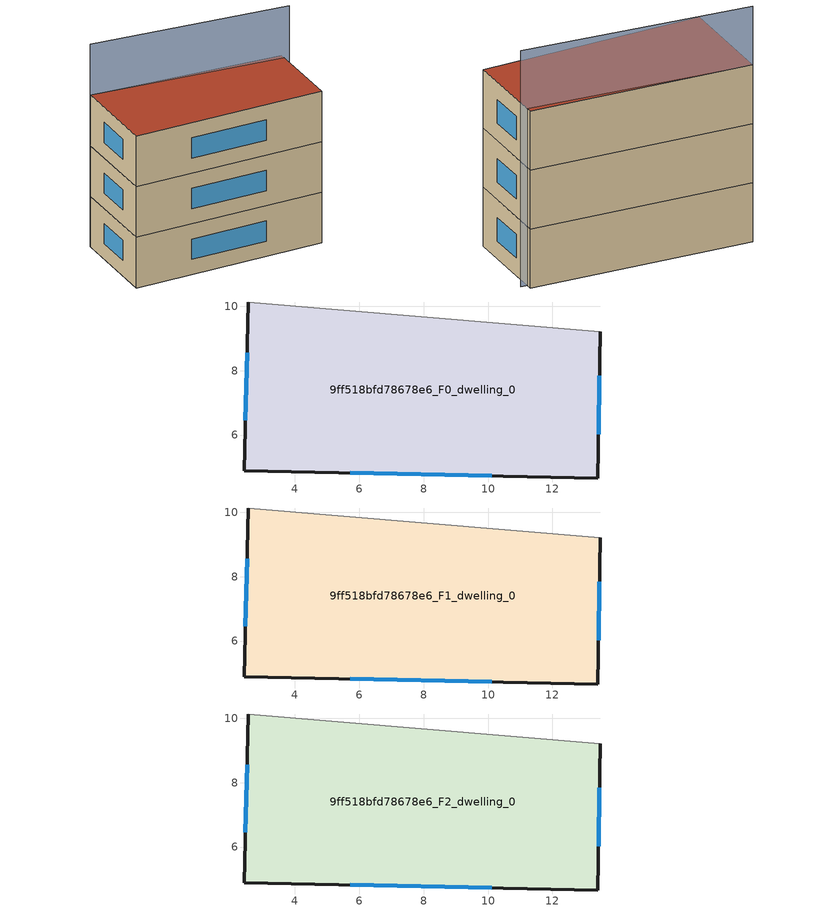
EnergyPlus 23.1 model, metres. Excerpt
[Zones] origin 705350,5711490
9ff518bfd78678e6_F0_dwelling_0
 floor ground (EU_floor_Construction): 13.48,9.2 13.41,4.67 2.44,4.89 2.56,10.13 z0
 wall outside (EU_wall_Construction): 2.56,10.13 2.44,4.89 13.41,4.67 13.48,9.2 z0:3
 wall adiabatic (EU_wall_Construction): 13.48,9.2 2.56,10.13 z0:3
 window (EU_Window_Construction): 13.43,6.03 13.46,7.85 / 5.72,4.82 10.12,4.74 / 2.52,8.56 2.47,6.46 z0.9:2.1
9ff518bfd78678e6_F1_dwelling_0
 floor to 9ff518bfd78678e6_F0_dwelling_0 (EU_floor_Construction): 13.48,9.2 13.41,4.67 2.44,4.89 2.56,10.13 z3
 wall outside (EU_wall_Construction): 2.56,10.13 2.44,4.89 13.41,4.67 13.48,9.2 z3:6
 wall adiabatic (EU_wall_Construction): 13.48,9.2 2.56,10.13 z3:6
 window (EU_Window_Construction): 13.43,6.03 13.46,7.85 / 5.72,4.82 10.12,4.74 / 2.52,8.56 2.47,6.46 z3.9:5.1
9ff518bfd78678e6_F2_dwelling_0
 floor to 9ff518bfd78678e6_F1_dwelling_0 (EU_floor_Construction): 13.48,9.2 13.41,4.67 2.44,4.89 2.56,10.13 z6
 wall outside (EU_wall_Construction): 2.56,10.13 2.44,4.89 13.41,4.67 13.48,9.2 z6:9
 wall adiabatic (EU_wall_Construction): 13.48,9.2 2.56,10.13 z6:9
 window (EU_Window_Construction): 13.43,6.03 13.46,7.85 / 5.72,4.82 10.12,4.74 / 2.52,8.56 2.47,6.46 z6.9:8.1
 roof outside (EU_roof_Construction): 13.41,4.67 13.48,9.2 2.56,10.13 2.44,4.89 z9
shading: 13.78,8.88 2.56,10.13 z0:12
[Building]
EU S2 Campaign: North Axis=0; Terrain=City; Solar Distribution=FullExterior
[Site:Location]
London: Latitude=51.5; Longitude=-0.5; Time Zone=0; Elevation=25
[SizingPeriod:WeatherFileDays]
AnnualSizingPeriod: Begin Month=1; Begin Day of Month=1; End Month=12; End Day of Month=31; Day of Week for Start Day=Monday; Use Weather File Daylight Saving Period=No; Use Weather File Rain and Snow Indicators=No
[MATERIAL]
EU_InternalMass_Material: Roughness=MediumRough; Thickness=0.1; Conductivity=1; Density=1800; Specific Heat=900; Thermal Absorptance=0.9; Solar Absorptance=0.7; Visible Absorptance=0.7
[MATERIAL:NOMASS] Roughness=MediumRough; Thermal Absorptance=0.9; Solar Absorptance=0.7; Visible Absorptance=0.7
Name | Thermal Resistance
EU_wall_NoMass | 1.04674
EU_roof_NoMass | 4.32442
EU_floor_NoMass | 2.04616
[WINDOWMATERIAL:SIMPLEGLAZINGSYSTEM]
EU_Window_SimpleGlazing: UFactor=4.25843; Solar Heat Gain Coefficient=0.85; Visible Transmittance=0.85
[CONSTRUCTION]
EU_wall_Construction: EU_wall_NoMass
EU_roof_Construction: EU_roof_NoMass
EU_floor_Construction: EU_floor_NoMass
EU_Window_Construction: EU_Window_SimpleGlazing
EU_InternalMass_Construction: EU_InternalMass_Material
[ZONE] Type=1; Multiplier=1; Ceiling Height=autocalculate; Floor Area=autocalculate; Part of Total Floor Area=Yes
Name | Volume
9ff518bfd78678e6_F0_dwelling_0 | 160.684
9ff518bfd78678e6_F1_dwelling_0; 9ff518bfd78678e6_F2_dwelling_0 | 160.685
[INTERNALMASS] Construction=EU_InternalMass_Construction; Surface Area=53.5615
Name | Zone or ZoneList
9ff518bfd78678e6_F0_dwelling_0_EU_InternalMass | 9ff518bfd78678e6_F0_dwelling_0
9ff518bfd78678e6_F1_dwelling_0_EU_InternalMass | 9ff518bfd78678e6_F1_dwelling_0
9ff518bfd78678e6_F2_dwelling_0_EU_InternalMass | 9ff518bfd78678e6_F2_dwelling_0
[OTHEREQUIPMENT] Fuel Type=Electricity; Design Level Calculation Method=Watts/Area; Power per Zone Floor Area=1; Fraction Latent=0; Fraction Radiant=0; Fraction Lost=0; Carbon Dioxide Generation Rate=0; EndUse Subcategory=EU_Step8_InternalGains
Name | Zone or ZoneList or Space or SpaceList | Schedule
EU_Step8_InternalGain_9ff518bfd78678e6_F0_dwelling_0_f000 | 9ff518bfd78678e6_F0_dwelling_0 | EU_Step8_GainSchedule_9ff518bfd78678e6_F0_dwelling_0_f000
EU_Step8_InternalGain_9ff518bfd78678e6_F1_dwelling_0_f000 | 9ff518bfd78678e6_F1_dwelling_0 | EU_Step8_GainSchedule_9ff518bfd78678e6_F1_dwelling_0_f000
EU_Step8_InternalGain_9ff518bfd78678e6_F2_dwelling_0_f000 | 9ff518bfd78678e6_F2_dwelling_0 | EU_Step8_GainSchedule_9ff518bfd78678e6_F2_dwelling_0_f000
[ZONEVENTILATION:DESIGNFLOWRATE] Schedule=EU_AlwaysOn; Design Flow Rate Calculation Method=AirChanges/Hour; Air Changes per Hour=0.488719; Ventilation Type=Natural; Fan Pressure Rise=0; Fan Total Efficiency=1; Constant Term Coefficient=1; Temperature Term Coefficient=0; Velocity Term Coefficient=0; Velocity Squared Term Coefficient=0; Minimum Indoor Temperature=-100; Maximum Indoor Temperature=100; Delta Temperature=-100; Minimum Outdoor Temperature=-100; Maximum Outdoor Temperature=100; Maximum Wind Speed=40
Name | Zone or ZoneList or Space or SpaceList
EU_ConstantAir_9ff518bfd78678e6_F0_dwelling_0 | 9ff518bfd78678e6_F0_dwelling_0
EU_ConstantAir_9ff518bfd78678e6_F1_dwelling_0 | 9ff518bfd78678e6_F1_dwelling_0
EU_ConstantAir_9ff518bfd78678e6_F2_dwelling_0 | 9ff518bfd78678e6_F2_dwelling_0
[HVACTEMPLATE:THERMOSTAT] Constant Heating Setpoint=20; Constant Cooling Setpoint=50
EU_HeatOnly_9ff518bfd78678e6_F0_dwelling_0; EU_HeatOnly_9ff518bfd78678e6_F1_dwelling_0; EU_HeatOnly_9ff518bfd78678e6_F2_dwelling_0
[HVACTEMPLATE:ZONE:IDEALLOADSAIRSYSTEM] System Availability Schedule=EU_AlwaysOn; Maximum Heating Supply Air Temperature=50; Minimum Cooling Supply Air Temperature=13; Maximum Heating Supply Air Humidity Ratio=0.0156; Minimum Cooling Supply Air Humidity Ratio=0.0077; Heating Limit=NoLimit; Cooling Limit=NoLimit; Heating Availability Schedule=EU_AlwaysOn; Cooling Availability Schedule=EU_CoolingOff; Dehumidification Control Type=ConstantSensibleHeatRatio; Cooling Sensible Heat Ratio=0.7; Dehumidification Setpoint=60; Humidification Control Type=None; Humidification Setpoint=30; Outdoor Air Method=None; Outdoor Air Flow Rate per Person=0.00944; Outdoor Air Flow Rate per Zone Floor Area=0; Outdoor Air Flow Rate per Zone=0; Demand Controlled Ventilation Type=None; Outdoor Air Economizer Type=NoEconomizer; Heat Recovery Type=None; Sensible Heat Recovery Effectiveness=0.7; Latent Heat Recovery Effectiveness=0.65
Name | Template Thermostat
9ff518bfd78678e6_F0_dwelling_0 | EU_HeatOnly_9ff518bfd78678e6_F0_dwelling_0
9ff518bfd78678e6_F1_dwelling_0 | EU_HeatOnly_9ff518bfd78678e6_F1_dwelling_0
9ff518bfd78678e6_F2_dwelling_0 | EU_HeatOnly_9ff518bfd78678e6_F2_dwelling_0
[SIZING:ZONE] Zone Cooling Design Supply Air Temperature Input Method=SupplyAirTemperature; Zone Cooling Design Supply Air Temperature=13; Zone Heating Design Supply Air Temperature Input Method=SupplyAirTemperature; Zone Heating Design Supply Air Temperature=50; Zone Cooling Design Supply Air Humidity Ratio=0.008; Zone Heating Design Supply Air Humidity Ratio=0.008; Cooling Design Air Flow Method=DesignDay; Cooling Design Air Flow Rate=0; Cooling Minimum Air Flow per Zone Floor Area=0.000762; Cooling Minimum Air Flow=0; Cooling Minimum Air Flow Fraction=0.2; Heating Design Air Flow Method=DesignDay; Heating Design Air Flow Rate=0; Heating Maximum Air Flow per Zone Floor Area=0.002032; Heating Maximum Air Flow=0.141576; Heating Maximum Air Flow Fraction=0.3; Account for Dedicated Outdoor Air System=No; Dedicated Outdoor Air System Control Strategy=NeutralSupplyAir; Dedicated Outdoor Air Low Setpoint Temperature for Design=autosize; Dedicated Outdoor Air High Setpoint Temperature for Design=autosize; Zone Load Sizing Method=Sensible Load Only No Latent Load; Zone Latent Cooling Design Supply Air Humidity Ratio Input Method=HumidityRatioDifference; Zone Cooling Design Supply Air Humidity Ratio Difference=0.005; Zone Latent Heating Design Supply Air Humidity Ratio Input Method=HumidityRatioDifference; Zone Humidification Design Supply Air Humidity Ratio Difference=0.005
9ff518bfd78678e6_F0_dwelling_0; 9ff518bfd78678e6_F1_dwelling_0; 9ff518bfd78678e6_F2_dwelling_0
[SCHEDULE:CONSTANT]
Name | Hourly Value
EU_AlwaysOn | 1
EU_CoolingOff | 0
[SCHEDULE:FILE] Column Number=1; Rows to Skip at Top=0; Number of Hours of Data=8760; Column Separator=Comma; Interpolate to Timestep=No; Minutes per Item=60; Adjust Schedule for Daylight Savings=Yes
Name | File
EU_Step8_GainSchedule_9ff518bfd78678e6_F0_dwelling_0_f000 | ../../schedules/9ff518bfd78678e6/9ff518bfd78678e6_F0_dwelling_0_f000_gain.csv
EU_Step8_GainSchedule_9ff518bfd78678e6_F1_dwelling_0_f000 | ../../schedules/9ff518bfd78678e6/9ff518bfd78678e6_F1_dwelling_0_f000_gain.csv
EU_Step8_GainSchedule_9ff518bfd78678e6_F2_dwelling_0_f000 | ../../schedules/9ff518bfd78678e6/9ff518bfd78678e6_F2_dwelling_0_f000_gain.csv
